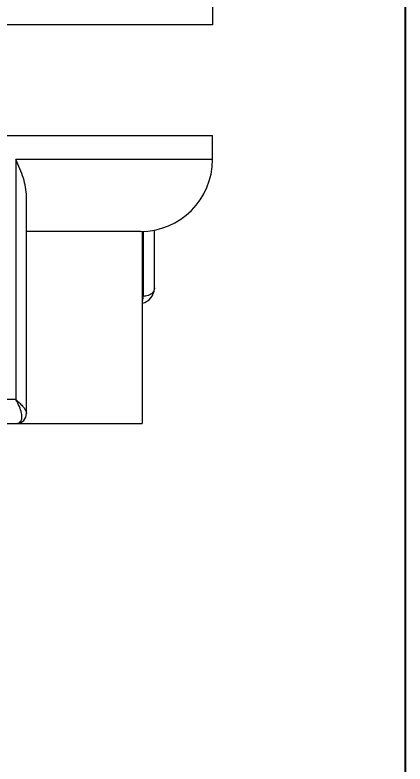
# Model space of a CAD drawing. Header units: millimetres. Extents: x 1243 to 1837, y -1232 to -812.
# Drawn here: x 1696.01 to 1712.24, y -1161.87 to -1130.67 of the extents above; entities that cross this region are included whole.
import ezdxf

# ---------------------------------------------------------------- set-up
doc = ezdxf.new("R2010")
doc.units = ezdxf.units.MM
doc.header["$LTSCALE"] = 0.1
doc.layers.get('0').update_dxf_attribs({"lineweight": 13})
doc.layers.add('DIM', color=3, linetype='Continuous', lineweight=9)
doc.styles.get("Standard").update_dxf_attribs({"font": 'arial.ttf'})
doc.dimstyles.new('ISO-25', dxfattribs={"dimtxt": 2.5, "dimasz": 2.5, "dimexe": 1.25, "dimexo": 0.625, "dimtad": 1, "dimdec": 1, "dimtxsty": 'Standard', "dimcen": 2.5, "dimadec": 0, "dimazin": 0, "dimtfac": 1, "dimtdec": 1, "dimtmove": 0, "dimatfit": 3, "dimfxl": 0, "dimarcsym": 0})

# ---------------------------------------------------------------- blocks, each defined once
blk = doc.blocks.new('*D11')
at = {"layer": 'Defpoints', "color": 0}
for p in [(1567.241, -1117.891), (1712.241, -1117.891), (1712.241, -1191.812)]:
    blk.add_point(p, dxfattribs=at)
at = {"layer": 'DIM', "color": 3, "linetype": 'ByBlock', "lineweight": -2}
for p, q in [((1567.241, -1118.516), (1567.241, -1193.062)), ((1712.241, -1118.516), (1712.241, -1193.062)), ((1572.241, -1191.812), (1707.241, -1191.812))]:
    blk.add_line(p, q, dxfattribs=at)
at = {"layer": 'DIM', "color": 3}
for points in [[(1572.241, -1190.979), (1572.241, -1192.646), (1567.241, -1191.812)], [(1707.241, -1190.979), (1707.241, -1192.646), (1712.241, -1191.812)]]:
    blk.add_solid(points, dxfattribs=at)
at = {"layer": 'DIM', "color": 3, "insert": (1639.436, -1188.635), "char_height": 5, "attachment_point": 5}
blk.add_mtext('145', dxfattribs=at)

msp = doc.modelspace()

# ---------------------------------------------------------------- linework, layer by layer
at = {"color": 7, "linetype": 'Continuous'}
for p, q in [((1704.231, -1129.087), (1704.231, -1131.087)), ((1704.231, -1131.087), (1667.231, -1131.087)), ((1667.231, -1135.691), (1704.231, -1135.691)), ((1704.231, -1136.691), (1704.231, -1135.691)), ((1704.231, -1136.691), (1696.047, -1136.691)), ((1696.047, -1136.691), (1696.047, -1146.691)), ((1696.49, -1147.262), (1696.49, -1138.226)), ((1701.231, -1139.691), (1696.49, -1139.691)), ((1701.309, -1139.69), (1701.309, -1147.691)), ((1701.345, -1139.69), (1701.345, -1142.391)), ((1701.814, -1142.039), (1701.814, -1139.634)), ((1701.814, -1142.041), (1701.814, -1142.045)), ((1701.317, -1142.391), (1701.309, -1142.391)), ((1701.317, -1142.391), (1701.309, -1142.484)), ((1701.345, -1142.391), (1701.317, -1142.391)), ((1696.047, -1146.691), (1695.029, -1146.691)), ((1696.49, -1147.266), (1696.49, -1147.266)), ((1696.112, -1147.687), (1696.199, -1147.653)), ((1670.153, -1147.691), (1701.309, -1147.691)), ((1696.063, -1147.691), (1696.111, -1147.689)), ((1696.112, -1147.689), (1696.111, -1147.689))]:
    msp.add_line(p, q, dxfattribs=at)
for points in [[(1701.309, -1142.668), (1701.414, -1142.646), (1701.594, -1142.541), (1701.727, -1142.383), (1701.803, -1142.171), (1701.814, -1142.045)], [(1696.112, -1147.689), (1696.248, -1147.654), (1696.378, -1147.562), (1696.461, -1147.428), (1696.49, -1147.266)]]:
    msp.add_lwpolyline(points, dxfattribs=at)
for centre, radius, start, end in [((1701.231, -1136.691), 3, 270, 0), ((1696.064, -1147.387), 0.304, 270.0053, 275.3207), ((1696.067, -1147.422), 0.269, 275.2867, 279.6321)]:
    msp.add_arc(centre, radius, start, end, dxfattribs=at)
for points, knots in [([(1696.49, -1138.227), (1696.49, -1137.971), (1696.381, -1137.437), (1696.171, -1136.943), (1696.047, -1136.691)], [0, 0, 0, 0, 0.476757, 1, 1, 1, 1]), ([(1701.814, -1142.045), (1701.813, -1142.089), (1701.794, -1142.181), (1701.696, -1142.295), (1701.538, -1142.369), (1701.414, -1142.388), (1701.345, -1142.39)], [0, 0, 0, 0, 0.205489, 0.420357, 0.679006, 1, 1, 1, 1]), ([(1701.31, -1142.597), (1701.317, -1142.581), (1701.341, -1142.515), (1701.348, -1142.444), (1701.345, -1142.39)], [0, 0, 0, 0, 0.239167, 1, 1, 1, 1]), ([(1696.199, -1147.653), (1696.225, -1147.635), (1696.27, -1147.584), (1696.3, -1147.484), (1696.304, -1147.37), (1696.279, -1147.196), (1696.198, -1146.963), (1696.103, -1146.783), (1696.047, -1146.691)], [0, 0, 0, 0, 0.090239, 0.18725, 0.295704, 0.417122, 0.690749, 1, 1, 1, 1]), ([(1696.047, -1146.691), (1696.108, -1146.743), (1696.22, -1146.841), (1696.361, -1146.992), (1696.455, -1147.129), (1696.49, -1147.225), (1696.49, -1147.266)], [0, 0, 0, 0, 0.3238, 0.604828, 0.83266, 1, 1, 1, 1])]:
    msp.add_open_spline(points, degree=3, knots=knots, dxfattribs=at)

# ---------------------------------------------------------------- dimensions: what is measured, and where the dimension line sits
at = {"layer": 'DIM', "color": 7}
dim = msp.add_linear_dim(base=(1712.241, -1191.812), p1=(1567.241, -1117.891), p2=(1712.241, -1117.891), dimstyle='ISO-25', override={"dimtxt": 5, "dimasz": 5, "dimcen": 5, "dimclrd": 3, "dimclre": 3, "dimclrt": 3, "dimfxl": 1.25, "dimarcsym": 1}, dxfattribs=at)
dim.commit()
dim.dimension.update_dxf_attribs({"geometry": '*D11', "text_midpoint": (1639.436, -1191.812), "dimtype": 160})

doc.saveas('drawing.dxf')
